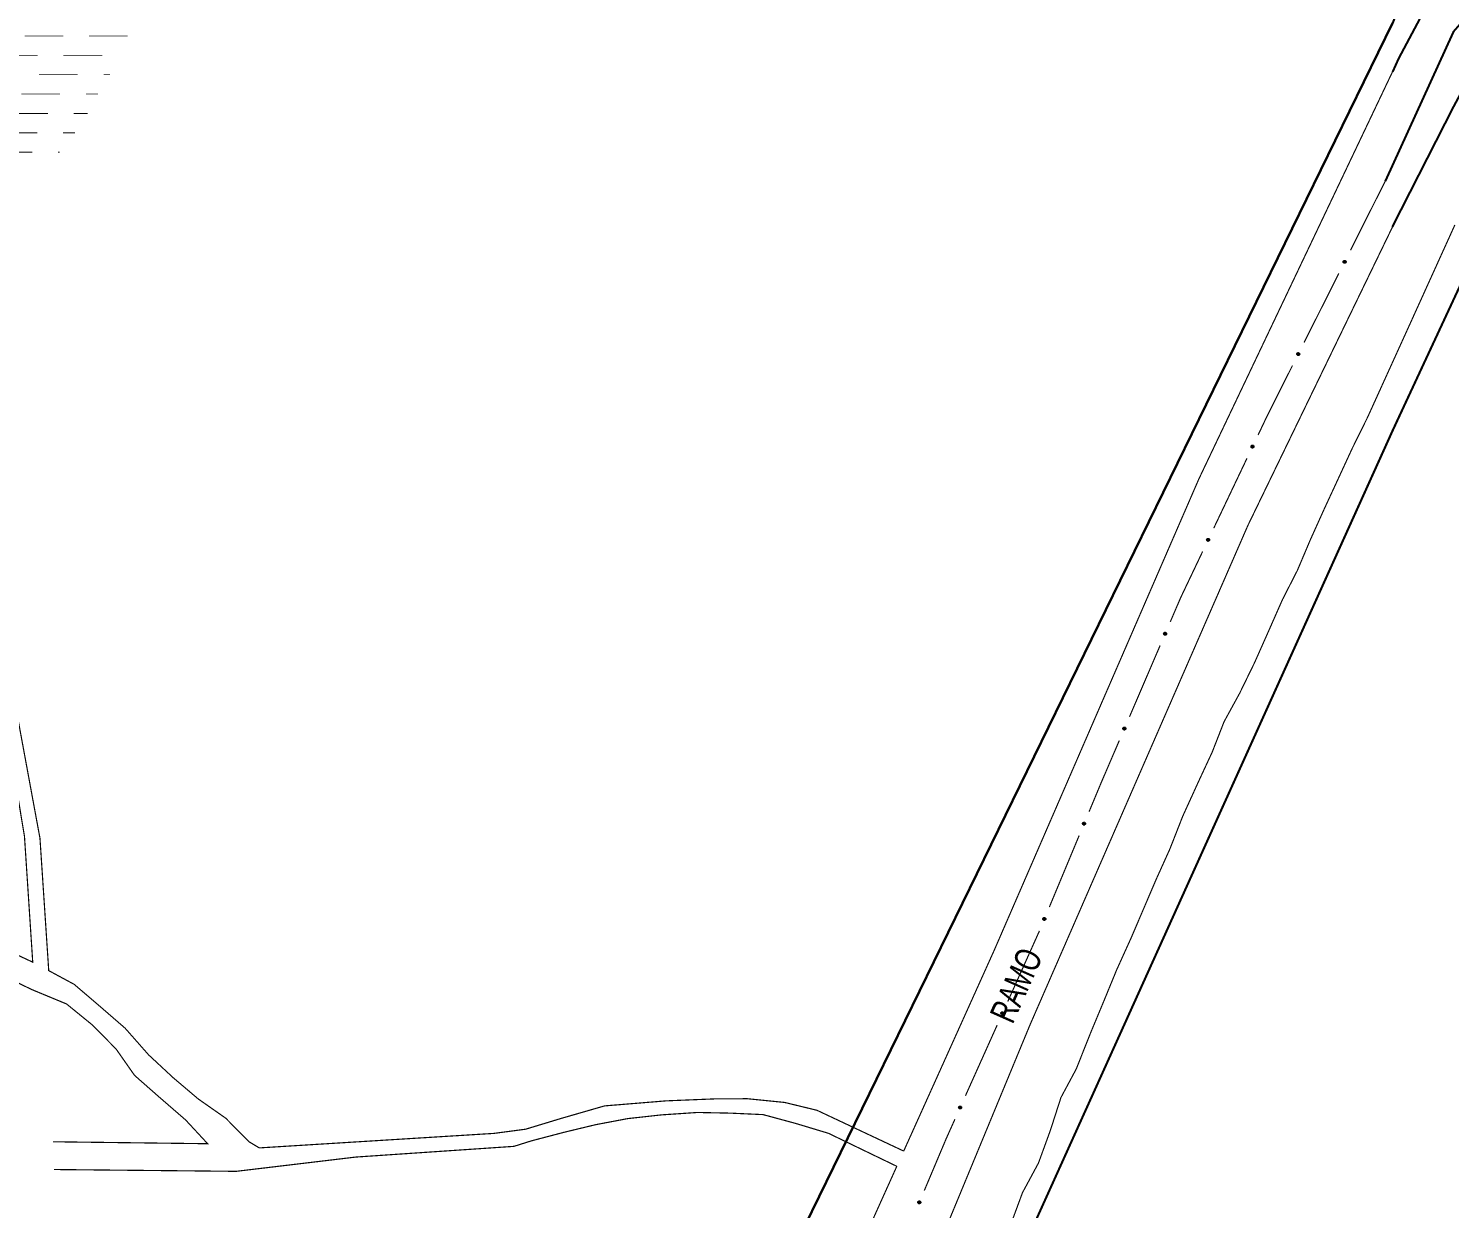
# Model space of a CAD drawing. Extents: x 203614 to 206284, y 4847494 to 4848495.
# Drawn here: x 204425.5 to 204645.8, y 4848220.1 to 4848403 of the extents above; entities that cross this region are included whole.
import ezdxf

# ---------------------------------------------------------------- set-up
doc = ezdxf.new("R2010")
doc.units = 0
doc.header["$LTSCALE"] = 1.5
doc.header["$MEASUREMENT"] = 0
doc.linetypes.add('PHANTOMX2', pattern=[5, 2.5, -0.5, 0.5, -0.5, 0.5, -0.5])
for name, color, linetype in [('CD-MALHA-LOTES', 40, 'CONTINUOUS'), ('HD-AREA-SUJ-INUND', 170, 'CONTINUOUS'), ('HD-VALAS-DRENOS', 170, 'CONTINUOUS'), ('RU-QUADRAS', 210, 'CONTINUOUS'), ('SV-EIXO-ROD-ESTR', 7, 'CONTINUOUS'), ('SV-EIXO-RUA-PAV', 20, 'CONTINUOUS'), ('SV-RUA-NAO-PAV-S-GUIA-C-GUIA', 7, 'PHANTOMX2'), ('SV-RUA-PAVIM-S-GUIA-C-GUIA', 7, 'CONTINUOUS'), ('SV-TXT-RUA-PAV-S-GUIA-C-GUIA', 7, 'CONTINUOUS')]:
    doc.layers.add(name, color=color, linetype=linetype)
doc.styles.add('ARIAL', font='ARIAL.TTF')

# ---------------------------------------------------------------- blocks, each defined once
blk = doc.blocks.new('*X5')
at = {"layer": 'HD-AREA-SUJ-INUND', "const_width": 0.13}
for points in [[(204424.937241, 4848401.814135), (204430.937241, 4848401.814467)], [(204434.937241, 4848401.814689), (204440.937241, 4848401.815021)], [(204420.974603, 4848398.814028), (204426.974603, 4848398.814356)], [(204430.974603, 4848398.814575), (204436.974603, 4848398.814903)], [(204427.195457, 4848395.814464), (204433.195457, 4848395.814789)], [(204437.195457, 4848395.815005), (204438.17913, 4848395.811933)], [(204424.457104, 4848392.814385), (204430.457104, 4848392.814707)], [(204434.457104, 4848392.814921), (204435.457104, 4848392.814975)], [(204435.457104, 4848392.814975), (204436.33714, 4848392.811882)], [(204422.569172, 4848389.814327), (204428.569172, 4848389.814648)], [(204432.569172, 4848389.814862), (204434.569172, 4848389.81497)], [(204434.569172, 4848389.81497), (204434.73552, 4848389.811833)], [(204420.921464, 4848386.814284), (204426.921464, 4848386.814606)], [(204430.921464, 4848386.814821), (204431.921464, 4848386.814875)], [(204431.921464, 4848386.814875), (204432.769969, 4848386.81178)], [(204420.150294, 4848383.814278), (204426.150294, 4848383.814604)], [(204430.150294, 4848383.814821), (204430.401776, 4848383.811724)]]:
    blk.add_lwpolyline(points, dxfattribs=at)

msp = doc.modelspace()

# ---------------------------------------------------------------- linework, layer by layer
at = {"layer": 'CD-MALHA-LOTES'}
msp.add_line((204636.986768, 4848340.60071), (204670.21, 4848412.02), dxfattribs=at)
at = {"layer": 'CD-MALHA-LOTES', "flags": 128}
for points in [[(204541.45, 4848208.36), (204636.98812, 4848403.775701)], [(204636.98337, 4848181.86), (204563.58, 4848178.11), (204636.986768, 4848340.60071)]]:
    msp.add_lwpolyline(points, dxfattribs=at)
at = {"layer": 'HD-VALAS-DRENOS', "const_width": 0.18, "flags": 128}
msp.add_lwpolyline([(204646.657094, 4848372.540276), (204638.87952, 4848355.394626), (204633.1, 4848342.68), (204630.73, 4848337.88), (204628.44, 4848332.92), (204626.34, 4848328.38), (204624.25, 4848323.74), (204622.23, 4848318.98), (204619.94, 4848314.5), (204617.7, 4848309.42), (204615.62, 4848304.74), (204613.31, 4848300), (204610.88, 4848295.56), (204609.04, 4848290.85), (204606.76, 4848285.94), (204604.47, 4848280.91), (204602.48, 4848275.84), (204600.34, 4848271.1), (204596.5, 4848262.12), (204594.23, 4848257.11), (204592.2, 4848252.17), (204590.19, 4848247.35), (204587.97, 4848241.76), (204585.6, 4848237.34), (204583.94, 4848232.2), (204582.11, 4848227.18), (204579.63, 4848222.58), (204577.63, 4848217.17)], dxfattribs=at)
at = {"layer": 'RU-QUADRAS', "color": 6, "linetype": 'Continuous'}
msp.add_lwpolyline([(204647.38, 4848428.21), (204639.49, 4848429.37), (204639.91, 4848420.07), (204581.14, 4848418.02, 0.0102716458), (204505.23, 4848416.41), (204499.87, 4848416.77), (204487.37, 4848416.41), (204487.37, 4848431.6), (204482.99, 4848431.42), (204483.35, 4848408.56), (204640.53, 4848412.99), (204636.99, 4848403.78), (204541.45, 4848208.36)], format="xyb", dxfattribs=at)
msp.add_lwpolyline([(204563.58, 4848178.11), (204637.07, 4848340.78), (204670.21, 4848412.02), (204939.02, 4848418.02), (204939.99, 4848242.94), (204940.69, 4848190.13), (204802.05, 4848189.76)], close=True, dxfattribs=at)
at = {"layer": 'SV-EIXO-ROD-ESTR', "flags": 128}
msp.add_lwpolyline([(204685.709422, 4848494.84886), (204684.129516, 4848477.568633), (204682.224927, 4848468.478549), (204677.376882, 4848455.839004), (204666.468781, 4848431.425636), (204660.999594, 4848421.519184), (204657.292125, 4848414.803768), (204650.357979, 4848406.934063), (204646.384024, 4848402.42394), (204635.864536, 4848379.323469)], dxfattribs=at)
at = {"layer": 'SV-EIXO-RUA-PAV', "const_width": 0.18, "flags": 128}
for points in [[(204630.470142, 4848368.604304), (204635.864536, 4848379.323469)], [(204623.277616, 4848354.312083), (204628.67201, 4848365.031249)], [(204617.61, 4848343.05), (204621.479485, 4848350.739028)], [(204616.151744, 4848339.987228), (204617.441395, 4848342.69588)], [(204617.441395, 4848342.69588), (204617.61, 4848343.05)], [(204609.2736, 4848325.541082), (204614.432208, 4848336.375692)], [(204604.15, 4848314.78), (204607.554064, 4848321.929545)], [(204602.538631, 4848311.030118), (204604.117849, 4848314.705179)], [(204604.117849, 4848314.705179), (204604.15, 4848314.78)], [(204596.221762, 4848296.329875), (204600.959414, 4848307.355057)], [(204591.77, 4848285.97), (204594.642544, 4848292.654814)], [(204589.95262, 4848281.609431), (204591.491425, 4848285.301596)], [(204591.491425, 4848285.301596), (204591.77, 4848285.97)], [(204583.7974, 4848266.840773), (204588.413815, 4848277.917267)], [(204581.850858, 4848262.235537), (204582.23, 4848263.08)], [(204582.23, 4848263.08), (204582.258594, 4848263.148609)], [(204577.345417, 4848252.200548), (204581.850858, 4848262.235537)], [(204570.792048, 4848237.604201), (204575.707075, 4848248.551461)], [(204567.8, 4848230.94), (204569.153705, 4848233.955114)], [(204564.418939, 4848222.929358), (204567.52977, 4848230.299753)], [(204567.52977, 4848230.299753), (204567.8, 4848230.94)]]:
    msp.add_lwpolyline(points, dxfattribs=at)
at = {"layer": 'SV-EIXO-RUA-PAV', "flags": 128}
for points in [[(204629.408156, 4848366.738916), (204629.392154, 4848366.785133), (204629.387851, 4848366.828126), (204629.394584, 4848366.865017), (204629.409033, 4848366.896065), (204629.427394, 4848366.926165), (204629.4526, 4848366.952427), (204629.487032, 4848366.975378), (204629.533281, 4848366.991756), (204629.577613, 4848366.993269), (204629.614134, 4848366.988603), (204629.647377, 4848366.9754), (204629.676318, 4848366.957074), (204629.702732, 4848366.929989), (204629.72565, 4848366.894868), (204629.740993, 4848366.847965), (204629.744922, 4848366.805787), (204629.737473, 4848366.770275), (204629.723988, 4848366.736939), (204629.704875, 4848366.706434), (204629.679984, 4848366.680798), (204629.644581, 4848366.657786), (204629.598086, 4848366.643256), (204629.556063, 4848366.638857), (204629.520456, 4848366.645805), (204629.487935, 4848366.659821), (204629.457522, 4848366.677869), (204629.430068, 4848366.702107), (204629.408156, 4848366.738916)], [(204622.21563, 4848352.446696), (204622.199628, 4848352.492912), (204622.195326, 4848352.535905), (204622.202058, 4848352.572796), (204622.216508, 4848352.603845), (204622.234868, 4848352.633944), (204622.260074, 4848352.660206), (204622.294507, 4848352.683157), (204622.340755, 4848352.699535), (204622.385087, 4848352.701048), (204622.421608, 4848352.696382), (204622.454851, 4848352.683179), (204622.483792, 4848352.664853), (204622.510206, 4848352.637769), (204622.533124, 4848352.602648), (204622.548467, 4848352.555744), (204622.552396, 4848352.513566), (204622.544947, 4848352.478054), (204622.531462, 4848352.444718), (204622.512349, 4848352.414214), (204622.487458, 4848352.388577), (204622.452055, 4848352.365566), (204622.40556, 4848352.351035), (204622.363538, 4848352.346637), (204622.32793, 4848352.353585), (204622.29541, 4848352.3676), (204622.264997, 4848352.385648), (204622.237542, 4848352.409887), (204622.21563, 4848352.446696)], [(204615.13082, 4848338.099055), (204615.11381, 4848338.14491), (204615.108568, 4848338.187799), (204615.114492, 4848338.224828), (204615.128259, 4848338.256186), (204615.145956, 4848338.286679), (204615.170582, 4848338.313486), (204615.204504, 4848338.337185), (204615.250383, 4848338.354571), (204615.294672, 4848338.357053), (204615.331286, 4848338.353188), (204615.36481, 4848338.340715), (204615.394145, 4848338.323027), (204615.421145, 4848338.296526), (204615.444826, 4848338.261915), (204615.461191, 4848338.215358), (204615.466042, 4848338.173276), (204615.459371, 4848338.13761), (204615.446619, 4848338.103987), (204615.428178, 4848338.073072), (204615.403854, 4848338.046897), (204615.368962, 4848338.023116), (204615.322797, 4848338.007572), (204615.28088, 4848338.002255), (204615.24513, 4848338.008423), (204615.21231, 4848338.021723), (204615.181509, 4848338.039102), (204615.153532, 4848338.062734), (204615.13082, 4848338.099055)], [(204608.252676, 4848323.652909), (204608.235666, 4848323.698764), (204608.230424, 4848323.741653), (204608.236348, 4848323.778682), (204608.250115, 4848323.810039), (204608.267812, 4848323.840533), (204608.292438, 4848323.86734), (204608.32636, 4848323.891039), (204608.37224, 4848323.908425), (204608.416528, 4848323.910907), (204608.453142, 4848323.907042), (204608.486666, 4848323.894569), (204608.516001, 4848323.876881), (204608.543001, 4848323.85038), (204608.566682, 4848323.815769), (204608.583047, 4848323.769212), (204608.587898, 4848323.72713), (204608.581228, 4848323.691464), (204608.568475, 4848323.657841), (204608.550034, 4848323.626926), (204608.52571, 4848323.60075), (204608.490818, 4848323.57697), (204608.444653, 4848323.561426), (204608.402737, 4848323.556109), (204608.366986, 4848323.562277), (204608.334166, 4848323.575577), (204608.303366, 4848323.592956), (204608.275388, 4848323.616588), (204608.252676, 4848323.652909)], [(204601.591159, 4848309.104039), (204601.572396, 4848309.149206), (204601.565507, 4848309.191861), (204601.570001, 4848309.229091), (204601.58255, 4848309.260955), (204601.599061, 4848309.292107), (204601.622636, 4848309.319843), (204601.65562, 4848309.34483), (204601.700796, 4848309.363969), (204601.744956, 4848309.368155), (204601.781692, 4848309.365702), (204601.815671, 4848309.354529), (204601.845665, 4848309.337983), (204601.873666, 4848309.312542), (204601.898662, 4848309.278868), (204601.916807, 4848309.232976), (204601.923275, 4848309.191112), (204601.917982, 4848309.155215), (204601.906534, 4848309.121126), (204601.889297, 4848309.089524), (204601.865998, 4848309.062432), (204601.832048, 4848309.037326), (204601.786516, 4848309.020016), (204601.744835, 4848309.013089), (204601.708873, 4848309.017876), (204601.675566, 4848309.029903), (204601.644119, 4848309.046082), (204601.615252, 4848309.06862), (204601.591159, 4848309.104039)], [(204595.274289, 4848294.403796), (204595.255527, 4848294.448962), (204595.248637, 4848294.491617), (204595.253131, 4848294.528848), (204595.265681, 4848294.560712), (204595.282191, 4848294.591864), (204595.305766, 4848294.619599), (204595.338751, 4848294.644587), (204595.383927, 4848294.663726), (204595.428087, 4848294.667911), (204595.464822, 4848294.665459), (204595.498802, 4848294.654286), (204595.528796, 4848294.63774), (204595.556796, 4848294.612299), (204595.581792, 4848294.578625), (204595.599938, 4848294.532733), (204595.606405, 4848294.490868), (204595.601113, 4848294.454972), (204595.589664, 4848294.420882), (204595.572427, 4848294.38928), (204595.549129, 4848294.362188), (204595.515179, 4848294.337082), (204595.469646, 4848294.319773), (204595.427965, 4848294.312846), (204595.392004, 4848294.317632), (204595.358696, 4848294.329659), (204595.327249, 4848294.345839), (204595.298382, 4848294.368376), (204595.274289, 4848294.403796)], [(204589.026335, 4848279.673074), (204589.007078, 4848279.718032), (204588.999721, 4848279.760609), (204589.003806, 4848279.797886), (204589.016005, 4848279.829886), (204589.032173, 4848279.861217), (204589.055442, 4848279.88921), (204589.088151, 4848279.914558), (204589.133114, 4848279.934191), (204589.177225, 4848279.938861), (204589.213986, 4848279.936811), (204589.248086, 4848279.926012), (204589.27826, 4848279.909796), (204589.306537, 4848279.884663), (204589.331901, 4848279.851266), (204589.350549, 4848279.805576), (204589.357475, 4848279.763785), (204589.352577, 4848279.727832), (204589.341503, 4848279.693619), (204589.324614, 4848279.66183), (204589.301614, 4848279.634484), (204589.267942, 4848279.609007), (204589.222602, 4848279.591199), (204589.180999, 4848279.583815), (204589.144987, 4848279.588207), (204589.11155, 4848279.599868), (204589.079928, 4848279.615701), (204589.050815, 4848279.637921), (204589.026335, 4848279.673074)], [(204582.871114, 4848264.904416), (204582.851858, 4848264.949374), (204582.844501, 4848264.991951), (204582.848586, 4848265.029228), (204582.860785, 4848265.061228), (204582.876952, 4848265.092559), (204582.900222, 4848265.120552), (204582.93293, 4848265.1459), (204582.977894, 4848265.165533), (204583.022005, 4848265.170203), (204583.058766, 4848265.168153), (204583.092865, 4848265.157354), (204583.123039, 4848265.141138), (204583.151317, 4848265.116005), (204583.176681, 4848265.082608), (204583.195329, 4848265.036917), (204583.202255, 4848264.995127), (204583.197357, 4848264.959174), (204583.186283, 4848264.924961), (204583.169394, 4848264.893172), (204583.146394, 4848264.865826), (204583.112721, 4848264.840349), (204583.067381, 4848264.822541), (204583.025779, 4848264.815157), (204582.989767, 4848264.819549), (204582.95633, 4848264.83121), (204582.924707, 4848264.847043), (204582.895595, 4848264.869263), (204582.871114, 4848264.904416)], [(204576.366973, 4848250.290016), (204576.348943, 4848250.33548), (204576.342743, 4848250.37824), (204576.347837, 4848250.415393), (204576.360899, 4848250.44705), (204576.37791, 4848250.477932), (204576.40193, 4848250.505283), (204576.435314, 4848250.529735), (204576.480793, 4848250.548142), (204576.525015, 4848250.551614), (204576.561706, 4848250.548569), (204576.595501, 4848250.536849), (204576.625224, 4848250.519821), (204576.65281, 4848250.493931), (204576.677259, 4848250.459858), (204576.694661, 4848250.413679), (204576.700451, 4848250.371716), (204576.694581, 4848250.335909), (204576.682583, 4848250.302009), (204576.664838, 4848250.270689), (204576.641105, 4848250.243977), (204576.606754, 4848250.219422), (204576.560948, 4848250.20285), (204576.519161, 4848250.196597), (204576.483281, 4848250.201963), (204576.450172, 4848250.214526), (204576.418991, 4848250.231212), (204576.390492, 4848250.254212), (204576.366973, 4848250.290016)], [(204569.813604, 4848235.693669), (204569.795573, 4848235.739133), (204569.789373, 4848235.781893), (204569.794468, 4848235.819046), (204569.80753, 4848235.850703), (204569.824541, 4848235.881585), (204569.848561, 4848235.908936), (204569.881945, 4848235.933388), (204569.927424, 4848235.951795), (204569.971645, 4848235.955267), (204570.008337, 4848235.952222), (204570.042131, 4848235.940502), (204570.071854, 4848235.923474), (204570.09944, 4848235.897584), (204570.123889, 4848235.863511), (204570.141292, 4848235.817332), (204570.147082, 4848235.775368), (204570.141211, 4848235.739562), (204570.129214, 4848235.705662), (204570.111469, 4848235.674342), (204570.087736, 4848235.64763), (204570.053385, 4848235.623075), (204570.007579, 4848235.606503), (204569.965792, 4848235.60025), (204569.929912, 4848235.605616), (204569.896803, 4848235.618179), (204569.865622, 4848235.634864), (204569.837122, 4848235.657865), (204569.813604, 4848235.693669)], [(204563.483944, 4848220.997192), (204563.46489, 4848221.042236), (204563.457725, 4848221.084845), (204563.461977, 4848221.122104), (204563.474321, 4848221.154048), (204563.490629, 4848221.185307), (204563.514024, 4848221.213194), (204563.546847, 4848221.238394), (204563.591898, 4848221.257825), (204563.63603, 4848221.262296), (204563.672781, 4848221.260081), (204563.706832, 4848221.249128), (204563.736932, 4848221.232777), (204563.765096, 4848221.207517), (204563.790309, 4848221.174005), (204563.808752, 4848221.128232), (204563.815489, 4848221.08641), (204563.81043, 4848221.05048), (204563.799202, 4848221.016317), (204563.78217, 4848220.984605), (204563.759047, 4848220.957362), (204563.72526, 4848220.932037), (204563.67984, 4848220.914433), (204563.638205, 4848220.907237), (204563.602213, 4848220.911791), (204563.568829, 4848220.923602), (204563.537278, 4848220.939578), (204563.508266, 4848220.961929), (204563.483944, 4848220.997192)]]:
    msp.add_lwpolyline(points, close=True, dxfattribs=at)
for points in [[(204629.387851, 4848366.828126), (204629.427394, 4848366.926165)], [(204629.389596, 4848366.809631), (204629.436898, 4848366.930945)], [(204629.392154, 4848366.785133), (204629.4526, 4848366.952427)], [(204629.400463, 4848366.764445), (204629.466868, 4848366.957107)], [(204629.408156, 4848366.738916), (204629.487032, 4848366.975378)], [(204629.421096, 4848366.720454), (204629.510253, 4848366.979573)], [(204629.430068, 4848366.702107), (204629.533281, 4848366.991756)], [(204629.446048, 4848366.69415), (204629.552993, 4848366.988616)], [(204629.457522, 4848366.677869), (204629.577613, 4848366.993269)], [(204629.473453, 4848366.67272), (204629.592044, 4848366.987294)], [(204629.487935, 4848366.659821), (204629.614134, 4848366.988603)], [(204629.505749, 4848366.65494), (204629.632299, 4848366.979256)], [(204629.520456, 4848366.645805), (204629.647377, 4848366.9754)], [(204629.540507, 4848366.645086), (204629.660939, 4848366.963316)], [(204629.556063, 4848366.638857), (204629.676318, 4848366.957074)], [(204629.578945, 4848366.642545), (204629.688336, 4848366.938835)], [(204629.598086, 4848366.643256), (204629.702732, 4848366.929989)], [(204629.621693, 4848366.654639), (204629.713279, 4848366.909479)], [(204629.644581, 4848366.657786), (204629.72565, 4848366.894868)], [(204629.662632, 4848366.675281), (204629.730249, 4848366.864278)], [(204629.679984, 4848366.680798), (204629.740993, 4848366.847965)], [(204629.693813, 4848366.697778), (204629.74051, 4848366.820925)], [(204629.704875, 4848366.706434), (204629.744922, 4848366.805787)], [(204622.199628, 4848352.492912), (204622.260074, 4848352.660206)], [(204622.207937, 4848352.472224), (204622.274342, 4848352.664886)], [(204622.21563, 4848352.446696), (204622.294507, 4848352.683157)], [(204622.228571, 4848352.428234), (204622.317727, 4848352.687352)], [(204622.237542, 4848352.409887), (204622.340755, 4848352.699535)], [(204622.253522, 4848352.401929), (204622.360467, 4848352.696395)], [(204622.264997, 4848352.385648), (204622.385087, 4848352.701048)], [(204622.280927, 4848352.3805), (204622.399519, 4848352.695073)], [(204622.29541, 4848352.3676), (204622.421608, 4848352.696382)], [(204622.313223, 4848352.362719), (204622.439773, 4848352.687036)], [(204622.32793, 4848352.353585), (204622.454851, 4848352.683179)], [(204622.347981, 4848352.352865), (204622.468413, 4848352.671095)], [(204622.363538, 4848352.346637), (204622.483792, 4848352.664853)], [(204622.195326, 4848352.535905), (204622.234868, 4848352.633944)], [(204622.19707, 4848352.51741), (204622.244373, 4848352.638724)], [(204622.386419, 4848352.350324), (204622.49581, 4848352.646615)], [(204622.40556, 4848352.351035), (204622.510206, 4848352.637769)], [(204622.429167, 4848352.362418), (204622.520753, 4848352.617259)], [(204622.452055, 4848352.365566), (204622.533124, 4848352.602648)], [(204622.470107, 4848352.38306), (204622.537723, 4848352.572057)], [(204622.487458, 4848352.388577), (204622.548467, 4848352.555744)], [(204622.501287, 4848352.405558), (204622.547984, 4848352.528704)], [(204622.512349, 4848352.414214), (204622.552396, 4848352.513566)], [(204615.108568, 4848338.187799), (204615.145956, 4848338.286679)], [(204615.110717, 4848338.169346), (204615.155354, 4848338.291666)], [(204615.11381, 4848338.14491), (204615.170582, 4848338.313486)], [(204615.122569, 4848338.124409), (204615.184744, 4848338.318478)], [(204615.13082, 4848338.099055), (204615.204504, 4848338.337185)], [(204615.144161, 4848338.08088), (204615.227627, 4848338.341887)], [(204615.153532, 4848338.062734), (204615.250383, 4848338.354571)], [(204615.169682, 4848338.055128), (204615.270159, 4848338.351863)], [(204615.181509, 4848338.039102), (204615.294672, 4848338.357053)], [(204615.197549, 4848338.034303), (204615.30923, 4848338.351396)], [(204615.21231, 4848338.021723), (204615.331286, 4848338.353188)], [(204615.230226, 4848338.017233), (204615.349651, 4848338.344241)], [(204615.24513, 4848338.008423), (204615.36481, 4848338.340715)], [(204615.265191, 4848338.008142), (204615.378633, 4848338.328931)], [(204615.28088, 4848338.002255), (204615.394145, 4848338.323027)], [(204615.303676, 4848338.006443), (204615.406559, 4848338.305055)], [(204615.322797, 4848338.007572), (204615.421145, 4848338.296526)], [(204615.346149, 4848338.019469), (204615.432138, 4848338.276252)], [(204615.368962, 4848338.023116), (204615.444826, 4848338.261915)], [(204615.386627, 4848338.041001), (204615.450092, 4848338.231433)], [(204615.403854, 4848338.046897), (204615.461191, 4848338.215358)], [(204615.417308, 4848338.064176), (204615.4613, 4848338.188314)], [(204615.428178, 4848338.073072), (204615.466042, 4848338.173276)], [(204608.230424, 4848323.741653), (204608.267812, 4848323.840533)], [(204608.232573, 4848323.7232), (204608.27721, 4848323.84552)], [(204608.235666, 4848323.698764), (204608.292438, 4848323.86734)], [(204608.244426, 4848323.678263), (204608.3066, 4848323.872331)], [(204608.252676, 4848323.652909), (204608.32636, 4848323.891039)], [(204608.266017, 4848323.634734), (204608.349483, 4848323.895741)], [(204608.275388, 4848323.616588), (204608.37224, 4848323.908425)], [(204608.291538, 4848323.608982), (204608.392015, 4848323.905717)], [(204608.303366, 4848323.592956), (204608.416528, 4848323.910907)], [(204608.319405, 4848323.588157), (204608.431086, 4848323.90525)], [(204608.334166, 4848323.575577), (204608.453142, 4848323.907042)], [(204608.352082, 4848323.571087), (204608.471507, 4848323.898095)], [(204608.366986, 4848323.562277), (204608.486666, 4848323.894569)], [(204608.387048, 4848323.561996), (204608.500489, 4848323.882785)], [(204608.402737, 4848323.556109), (204608.516001, 4848323.876881)], [(204608.425532, 4848323.560297), (204608.528415, 4848323.858909)], [(204608.444653, 4848323.561426), (204608.543001, 4848323.85038)], [(204608.468005, 4848323.573323), (204608.553995, 4848323.830106)], [(204608.490818, 4848323.57697), (204608.566682, 4848323.815769)], [(204608.508483, 4848323.594855), (204608.571949, 4848323.785287)], [(204608.52571, 4848323.60075), (204608.583047, 4848323.769212)], [(204608.539164, 4848323.61803), (204608.583156, 4848323.742168)], [(204608.550034, 4848323.626926), (204608.587898, 4848323.72713)], [(204601.565507, 4848309.191861), (204601.599061, 4848309.292107)], [(204601.568364, 4848309.173505), (204601.608259, 4848309.297452)], [(204601.572396, 4848309.149206), (204601.622636, 4848309.319843)], [(204601.581938, 4848309.129057), (204601.636595, 4848309.325376)], [(204601.591159, 4848309.104039), (204601.65562, 4848309.34483)], [(204601.605189, 4848309.086392), (204601.678545, 4848309.350419)], [(204601.615252, 4848309.06862), (204601.700796, 4848309.363969)], [(204601.631683, 4848309.061641), (204601.720662, 4848309.362025)], [(204601.644119, 4848309.046082), (204601.744956, 4848309.368155)], [(204601.660331, 4848309.041905), (204601.759722, 4848309.363062)], [(204601.675566, 4848309.029903), (204601.781692, 4848309.365702)], [(204601.693642, 4848309.026106), (204601.800388, 4848309.357469)], [(204601.708873, 4848309.017876), (204601.815671, 4848309.354529)], [(204601.728931, 4848309.018367), (204601.829938, 4848309.343286)], [(204601.744835, 4848309.013089), (204601.845665, 4848309.337983)], [(204601.767452, 4848309.018151), (204601.858762, 4848309.320503)], [(204601.786516, 4848309.020016), (204601.873666, 4848309.312542)], [(204601.809392, 4848309.032803), (204601.885432, 4848309.292706)], [(204601.832048, 4848309.037326), (204601.898662, 4848309.278868)], [(204601.849011, 4848309.055877), (204601.905098, 4848309.248611)], [(204601.865998, 4848309.062432), (204601.916807, 4848309.232976)], [(204601.878777, 4848309.080216), (204601.917957, 4848309.205956)], [(204601.889297, 4848309.089524), (204601.923275, 4848309.191112)], [(204595.248637, 4848294.491617), (204595.282191, 4848294.591864)], [(204595.251495, 4848294.473261), (204595.29139, 4848294.597209)], [(204595.255527, 4848294.448962), (204595.305766, 4848294.619599)], [(204595.265069, 4848294.428814), (204595.319726, 4848294.625132)], [(204595.274289, 4848294.403796), (204595.338751, 4848294.644587)], [(204595.28832, 4848294.386149), (204595.361676, 4848294.650176)], [(204595.298382, 4848294.368376), (204595.383927, 4848294.663726)], [(204595.314813, 4848294.361398), (204595.403792, 4848294.661781)], [(204595.327249, 4848294.345839), (204595.428087, 4848294.667911)], [(204595.343462, 4848294.341661), (204595.442852, 4848294.662818)], [(204595.358696, 4848294.329659), (204595.464822, 4848294.665459)], [(204595.376772, 4848294.325862), (204595.483519, 4848294.657225)], [(204595.392004, 4848294.317632), (204595.498802, 4848294.654286)], [(204595.412061, 4848294.318124), (204595.513068, 4848294.643042)], [(204595.427965, 4848294.312846), (204595.528796, 4848294.63774)], [(204595.450583, 4848294.317908), (204595.541893, 4848294.62026)], [(204595.469646, 4848294.319773), (204595.556796, 4848294.612299)], [(204595.492523, 4848294.332559), (204595.568562, 4848294.592463)], [(204595.515179, 4848294.337082), (204595.581792, 4848294.578625)], [(204595.532142, 4848294.355634), (204595.588229, 4848294.548368)], [(204595.549129, 4848294.362188), (204595.599938, 4848294.532733)], [(204595.561907, 4848294.379973), (204595.601088, 4848294.505713)], [(204595.572427, 4848294.38928), (204595.606405, 4848294.490868)], [(204588.999721, 4848279.760609), (204589.032173, 4848279.861217)], [(204589.00278, 4848279.742285), (204589.041313, 4848279.866663)], [(204589.007078, 4848279.718032), (204589.055442, 4848279.88921)], [(204589.01684, 4848279.697989), (204589.06934, 4848279.894895)], [(204589.026335, 4848279.673074), (204589.088151, 4848279.914558)], [(204589.040558, 4848279.655582), (204589.111013, 4848279.920398)], [(204589.050815, 4848279.637921), (204589.133114, 4848279.934191)], [(204589.067322, 4848279.631123), (204589.153, 4848279.932465)], [(204589.079928, 4848279.615701), (204589.177225, 4848279.938861)], [(204589.096185, 4848279.611702), (204589.192046, 4848279.93393)], [(204589.11155, 4848279.599868), (204589.213986, 4848279.936811)], [(204589.129667, 4848279.596269), (204589.232771, 4848279.928783)], [(204589.144987, 4848279.588207), (204589.248086, 4848279.926012)], [(204589.165038, 4848279.588919), (204589.262475, 4848279.914925)], [(204589.180999, 4848279.583815), (204589.27826, 4848279.909796)], [(204589.20356, 4848279.589125), (204589.291547, 4848279.892461)], [(204589.222602, 4848279.591199), (204589.306537, 4848279.884663)], [(204589.245337, 4848279.604236), (204589.31852, 4848279.864958)], [(204589.267942, 4848279.609007), (204589.331901, 4848279.851266)], [(204589.2847, 4848279.627744), (204589.338669, 4848279.821081)], [(204589.301614, 4848279.634484), (204589.350549, 4848279.805576)], [(204589.314197, 4848279.652408), (204589.351996, 4848279.77857)], [(204589.324614, 4848279.66183), (204589.357475, 4848279.763785)], [(204582.844501, 4848264.991951), (204582.876952, 4848265.092559)], [(204582.847559, 4848264.973627), (204582.886092, 4848265.098005)], [(204582.851858, 4848264.949374), (204582.900222, 4848265.120552)], [(204582.86162, 4848264.929331), (204582.91412, 4848265.126237)], [(204582.871114, 4848264.904416), (204582.93293, 4848265.1459)], [(204582.885338, 4848264.886924), (204582.955793, 4848265.15174)], [(204582.895595, 4848264.869263), (204582.977894, 4848265.165533)], [(204582.912101, 4848264.862465), (204582.997779, 4848265.163806)], [(204582.924707, 4848264.847043), (204583.022005, 4848265.170203)], [(204582.940964, 4848264.843044), (204583.036826, 4848265.165272)], [(204582.95633, 4848264.83121), (204583.058766, 4848265.168153)], [(204582.974446, 4848264.827611), (204583.077551, 4848265.160125)], [(204582.989767, 4848264.819549), (204583.092865, 4848265.157354)], [(204583.009818, 4848264.820261), (204583.107254, 4848265.146267)], [(204583.025779, 4848264.815157), (204583.123039, 4848265.141138)], [(204583.04834, 4848264.820467), (204583.136327, 4848265.123803)], [(204583.067381, 4848264.822541), (204583.151317, 4848265.116005)], [(204583.090116, 4848264.835578), (204583.1633, 4848265.0963)], [(204583.112721, 4848264.840349), (204583.176681, 4848265.082608)], [(204583.12948, 4848264.859086), (204583.183449, 4848265.052423)], [(204583.146394, 4848264.865826), (204583.195329, 4848265.036917)], [(204583.158977, 4848264.883749), (204583.196775, 4848265.009912)], [(204583.169394, 4848264.893172), (204583.202255, 4848264.995127)], [(204576.342743, 4848250.37824), (204576.37791, 4848250.477932)], [(204576.345303, 4848250.35984), (204576.387194, 4848250.483128)], [(204576.348943, 4848250.33548), (204576.40193, 4848250.505283)], [(204576.358158, 4848250.31518), (204576.415977, 4848250.51059)], [(204576.366973, 4848250.290016), (204576.435314, 4848250.529735)], [(204576.380717, 4848250.272145), (204576.458326, 4848250.534953)], [(204576.390492, 4848250.254212), (204576.480793, 4848250.548142)], [(204576.406808, 4848250.246969), (204576.500624, 4848250.545877)], [(204576.418991, 4848250.231212), (204576.525015, 4848250.551614)], [(204576.435134, 4848250.226773), (204576.539696, 4848250.546284)], [(204576.450172, 4848250.214526), (204576.561706, 4848250.548569)], [(204576.468185, 4848250.210438), (204576.580267, 4848250.540034)], [(204576.483281, 4848250.201963), (204576.595501, 4848250.536849)], [(204576.503344, 4848250.202131), (204576.609584, 4848250.525376)], [(204576.519161, 4848250.196597), (204576.625224, 4848250.519821)], [(204576.541857, 4848250.201293), (204576.638037, 4848250.502132)], [(204576.560948, 4848250.20285), (204576.65281, 4848250.493931)], [(204576.584028, 4848250.215266), (204576.664254, 4848250.473907)], [(204576.606754, 4848250.219422), (204576.677259, 4848250.459858)], [(204576.624015, 4848250.237698), (204576.683206, 4848250.429501)], [(204576.641105, 4848250.243977), (204576.694661, 4848250.413679)], [(204576.65417, 4848250.261553), (204576.695375, 4848250.386644)], [(204576.664838, 4848250.270689), (204576.700451, 4848250.371716)], [(204569.795573, 4848235.739133), (204569.848561, 4848235.908936)], [(204569.804789, 4848235.718832), (204569.862608, 4848235.914243)], [(204569.813604, 4848235.693669), (204569.881945, 4848235.933388)], [(204569.827348, 4848235.675798), (204569.904957, 4848235.938606)], [(204569.837122, 4848235.657865), (204569.927424, 4848235.951795)], [(204569.853438, 4848235.650622), (204569.947255, 4848235.94953)], [(204569.865622, 4848235.634864), (204569.971645, 4848235.955267)], [(204569.881764, 4848235.630426), (204569.986327, 4848235.949937)], [(204569.896803, 4848235.618179), (204570.008337, 4848235.952222)], [(204569.914815, 4848235.614091), (204570.026898, 4848235.943687)], [(204569.929912, 4848235.605616), (204570.042131, 4848235.940502)], [(204569.949975, 4848235.605784), (204570.056214, 4848235.929029)], [(204569.965792, 4848235.60025), (204570.071854, 4848235.923474)], [(204569.988488, 4848235.604946), (204570.084667, 4848235.905784)], [(204569.789373, 4848235.781893), (204569.824541, 4848235.881585)], [(204569.791934, 4848235.763493), (204569.833825, 4848235.886781)], [(204570.007579, 4848235.606503), (204570.09944, 4848235.897584)], [(204570.030659, 4848235.618918), (204570.110885, 4848235.87756)], [(204570.053385, 4848235.623075), (204570.123889, 4848235.863511)], [(204570.070645, 4848235.641351), (204570.129837, 4848235.833154)], [(204570.087736, 4848235.64763), (204570.141292, 4848235.817332)], [(204570.1008, 4848235.665205), (204570.142005, 4848235.790297)], [(204570.111469, 4848235.674342), (204570.147082, 4848235.775368)], [(204563.457725, 4848221.084845), (204563.490629, 4848221.185307)], [(204563.4607, 4848221.066508), (204563.499793, 4848221.190711)], [(204563.46489, 4848221.042236), (204563.514024, 4848221.213194)], [(204563.474562, 4848221.022149), (204563.527948, 4848221.218817)], [(204563.483944, 4848220.997192), (204563.546847, 4848221.238394)], [(204563.498088, 4848220.979635), (204563.569735, 4848221.244131)], [(204563.508266, 4848220.961929), (204563.591898, 4848221.257825)], [(204563.524741, 4848220.955056), (204563.611775, 4848221.256009)], [(204563.537278, 4848220.939578), (204563.63603, 4848221.262296)], [(204563.553517, 4848220.935506), (204563.650828, 4848221.257299)], [(204563.568829, 4848220.923602), (204563.672781, 4848221.260081)], [(204563.586929, 4848220.919922), (204563.69153, 4848221.251969)], [(204563.602213, 4848220.911791), (204563.706832, 4848221.249128)], [(204563.622267, 4848220.912412), (204563.72117, 4848221.237977)], [(204563.638205, 4848220.907237), (204563.736932, 4848221.232777)], [(204563.660789, 4848220.912445), (204563.750142, 4848221.215381)], [(204563.67984, 4848220.914433), (204563.765096, 4848221.207517)], [(204563.702634, 4848220.927368), (204563.776991, 4848221.187757)], [(204563.72526, 4848220.932037), (204563.790309, 4848221.174005)], [(204563.742102, 4848220.950698), (204563.796942, 4848221.143791)], [(204563.759047, 4848220.957362), (204563.808752, 4848221.128232)], [(204563.77171, 4848220.975229), (204563.810076, 4848221.10122)], [(204563.78217, 4848220.984605), (204563.815489, 4848221.08641)]]:
    msp.add_lwpolyline(points, dxfattribs=at)
at = {"layer": 'SV-RUA-NAO-PAV-S-GUIA-C-GUIA', "const_width": 0.18, "flags": 128}
for points in [[(204561.22, 4848229.03), (204547.77, 4848235.35), (204542.78, 4848236.56), (204536.99, 4848237.14), (204532.02, 4848237.12), (204524.4, 4848236.81), (204514.85, 4848236.03), (204508.09, 4848234.08), (204502.62, 4848232.42), (204497.72, 4848231.77), (204461.33, 4848229.52), (204459.73, 4848230.48), (204456.13, 4848234.12), (204451.86, 4848237.11), (204447.99, 4848240.39), (204444.19, 4848243.92), (204440.52, 4848248.08), (204436.5, 4848251.56), (204432.64, 4848254.86), (204428.69, 4848256.99), (204427.33, 4848277.51), (204421.35, 4848309.9), (204419.66, 4848309.64), (204424.93, 4848277.79), (204426.21, 4848258.3), (204400.99, 4848270.12), (204377.36, 4848280.28), (204371.71, 4848282.76), (204365.97, 4848285.87), (204358.84, 4848289.92), (204353.52, 4848293.94), (204334.66, 4848306.26), (204331.88, 4848308.02), (204327.34, 4848310.61), (204322.77, 4848313.31), (204318.26, 4848315.97), (204313.65, 4848318.35), (204309.04, 4848320.36), (204304.41, 4848322.54), (204299.41, 4848324.58), (204294.34, 4848325.27), (204289.23, 4848325.52), (204283.97, 4848325.17), (204278.66, 4848324.47), (204273.39, 4848323.83), (204268.34, 4848323.28), (204263.23, 4848322.61), (204257.7, 4848322.5), (204252.09, 4848322.79), (204246.47, 4848323.62), (204240.9, 4848324.86), (204235.8, 4848325.89), (204230.66, 4848326.71), (204225.45, 4848327.46), (204219.85, 4848328.15), (204214.35, 4848328.75), (204209.16, 4848329.27), (204204.1, 4848329.83), (204198.37, 4848330.31), (204193.29, 4848330.57), (204187.92, 4848330.1), (204182.81, 4848329.36), (204177.75, 4848328.83), (204172.56, 4848328.52), (204167.16, 4848328.5), (204161.79, 4848328.55), (204156.6, 4848328.72), (204151.28, 4848328.63), (204145.97, 4848328.32), (204140.79, 4848327.19), (204135.65, 4848325.78), (204107.85, 4848324.01), (204101.12, 4848323.37)], [(204429.36, 4848230.47), (204453.32, 4848230.17), (204449.92, 4848233.84), (204445.81, 4848237.4), (204441.99, 4848240.76), (204439.12, 4848244.86), (204435.39, 4848248.62), (204431.46, 4848251.82), (204426.08, 4848254.05), (204401.28, 4848266), (204376.07, 4848277.29), (204370.28, 4848279.83), (204364.39, 4848283.02), (204357.05, 4848287.19), (204351.65, 4848291.27), (204332.9, 4848303.51), (204330.2, 4848305.22), (204325.7, 4848307.79), (204321.11, 4848310.5), (204316.68, 4848313.11), (204312.25, 4848315.4), (204310.08, 4848316.34), (204307.69, 4848317.39), (204303.09, 4848319.55), (204298.56, 4848321.4), (204294.05, 4848322.02), (204289.25, 4848322.25), (204284.29, 4848321.92), (204279.07, 4848321.23), (204273.76, 4848320.59), (204268.73, 4848320.04), (204263.47, 4848319.35), (204257.65, 4848319.24), (204251.76, 4848319.54), (204245.87, 4848320.41), (204240.22, 4848321.67), (204235.22, 4848322.68), (204230.17, 4848323.49), (204225.02, 4848324.23), (204219.47, 4848324.91), (204214.01, 4848325.51), (204208.82, 4848326.03), (204203.78, 4848326.59), (204201.92, 4848326.74), (204198, 4848327.06), (204193.35, 4848327.3), (204188.3, 4848326.86), (204183.21, 4848326.13), (204178.02, 4848325.58), (204172.66, 4848325.26), (204167.15, 4848325.24), (204161.72, 4848325.29), (204156.58, 4848325.46), (204151.4, 4848325.37), (204146.42, 4848325.08), (204141.57, 4848324.03), (204136.19, 4848322.55), (204108.09, 4848320.76), (204101.6, 4848320.15)], [(204560.15, 4848226.67), (204549.56, 4848231.78), (204544.45, 4848233.32), (204539.42, 4848234.68), (204534.28, 4848234.91), (204529.25, 4848235.01), (204523.7, 4848234.64), (204518.44, 4848234.06), (204513.47, 4848233.12), (204508.57, 4848231.94), (204503.5, 4848230.61), (204500.8, 4848229.76), (204476.27, 4848228.1), (204457.75, 4848225.89), (204429.53, 4848226.17)]]:
    msp.add_lwpolyline(points, dxfattribs=at)
at = {"layer": 'SV-RUA-PAVIM-S-GUIA-C-GUIA', "flags": 128}
for points in [[(204642.900158, 4848407.689077), (204637.928853, 4848398.303111), (204636.987002, 4848396.266748)], [(204636.987445, 4848372.224728), (204646.480546, 4848390.883993), (204652.843189, 4848402.69292)]]:
    msp.add_lwpolyline(points, dxfattribs=at)
at = {"layer": 'SV-RUA-PAVIM-S-GUIA-C-GUIA', "const_width": 0.18, "flags": 128}
for points in [[(204636.98796, 4848396.265711), (204606.97, 4848333.17), (204575.26, 4848260.17), (204561.22, 4848229.03)], [(204636.987445, 4848372.224728), (204614.58, 4848325.99), (204580.81, 4848248.62), (204552.36, 4848179.9)], [(204560.15, 4848226.67), (204536, 4848173.11)]]:
    msp.add_lwpolyline(points, dxfattribs=at)

# ---------------------------------------------------------------- block references
at = {"layer": 'HD-AREA-SUJ-INUND'}
msp.add_blockref('*X5', (0, 0), dxfattribs=at)

# ---------------------------------------------------------------- texts
at = {"layer": 'SV-TXT-RUA-PAV-S-GUIA-C-GUIA', "style": 'ARIAL', "width": 0.7}
msp.add_text('RAMO', height=4, rotation=66, dxfattribs=at).set_placement((204578.1, 4848248.56))

doc.saveas('drawing.dxf')
